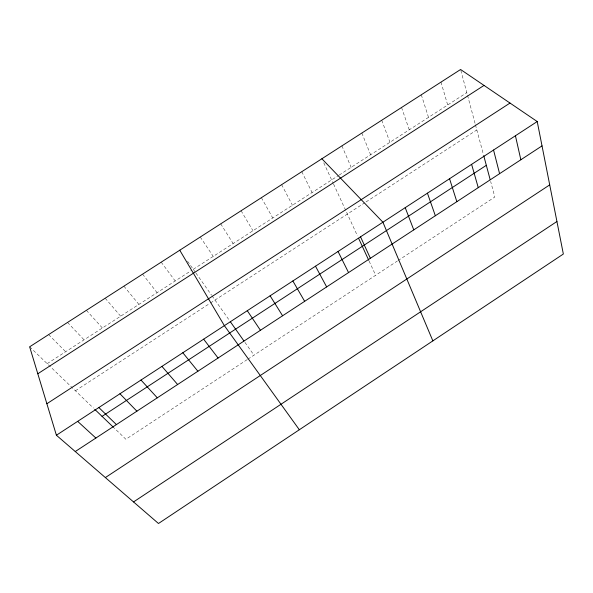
<?xml version="1.0" encoding="UTF-8"?>
<svg xmlns="http://www.w3.org/2000/svg" width="593" height="593" viewBox="0 0 593 593"><rect width="100%" height="100%" fill="white"/><g stroke="black" fill="none" stroke-linecap="round" stroke-linejoin="round"><path stroke-width="0.44" stroke-dasharray="2.96 2.22" d="M247.177 359.625L125.894 439.257L114.19 428.02M247.933 359.128L397.303 261.053M398.044 260.564L494.829 197.017L490.648 181.443M75.4 390.757L209.752 303.468M210.5 302.979L364.569 202.88M366.066 201.909L476.824 129.949M47.181 363.65L191.754 270.275M193.259 269.304L338.395 175.565M339.144 175.083L466.802 92.634M29.65 346.816L93.427 408.073M48.626 334.6L65.638 351.731M67.535 322.436L84.043 339.848M86.393 310.302L102.389 327.996M105.183 298.205L120.675 316.188M123.915 286.152L138.903 304.409M142.587 274.136L157.078 292.675M161.207 262.158L175.194 280.971M187.551 261.231L195.394 272.32M195.927 273.069L211.486 295.077M211.99 295.788L229.936 321.169M244.939 342.383L253.974 355.163M200.278 237.015L213.235 256.406M220.722 223.857L233.138 243.553M241.092 210.752L252.974 230.736M261.394 197.684L272.743 217.972M281.623 184.668L292.445 205.245M301.785 171.696L312.074 192.562M323.756 162.83L333.192 183.267M333.577 184.104L357.475 235.881M369.098 261.053L375.658 275.263M341.902 145.878L351.152 167.33M361.849 133.04L370.588 154.773M381.736 120.246L389.957 142.261M401.55 107.496L409.266 129.793M421.297 94.784L428.509 117.362M440.977 82.123L447.685 104.976M460.828 70.389L475.201 123.907M475.43 124.767L483.243 153.861"/><path stroke-width="0.89" d="M133.536 501.93L556.931 221.5M105.361 477.573L549.711 184.883M75.259 451.54L542.024 145.893M56.402 435.232L537.221 121.543L563.35 254.026L158.479 523.5L56.402 435.232L29.65 346.816L460.591 69.5L537.221 121.543M102.063 416.375L486.319 165.328M46.869 403.737L510.002 103.056M37.804 373.768L484.021 85.414M77.661 421.364L95.873 438.042M94.761 409.355L113.53 427.383M98.846 407.539L116.413 424.588M119.949 393.774L136.887 411.179M321.88 158.761L382.915 222.212L432.86 340.879M140.986 380.046L157.293 397.821M161.941 366.378L177.626 384.509M182.829 352.753L197.884 371.24M203.636 339.174L218.076 358.016M299.339 429.747L224.369 325.646L179.761 250.216M230.455 321.895L243.916 340.938M247.288 310.695L260.438 330.279M270.111 295.803L282.587 315.772M292.853 280.971L304.661 301.318M315.498 266.198L326.647 286.923M338.054 251.476L348.551 272.58M358.595 238.29L368.727 260.253M360.529 236.815L370.373 258.289M405.212 207.661L413.766 229.876M427.427 193.17L435.344 215.748M449.553 178.738L456.84 201.672M471.598 164.35L478.255 187.647M483.718 155.625L490.174 179.686M493.554 150.029L499.588 173.675M515.428 135.76L520.847 159.762"/></g></svg>
